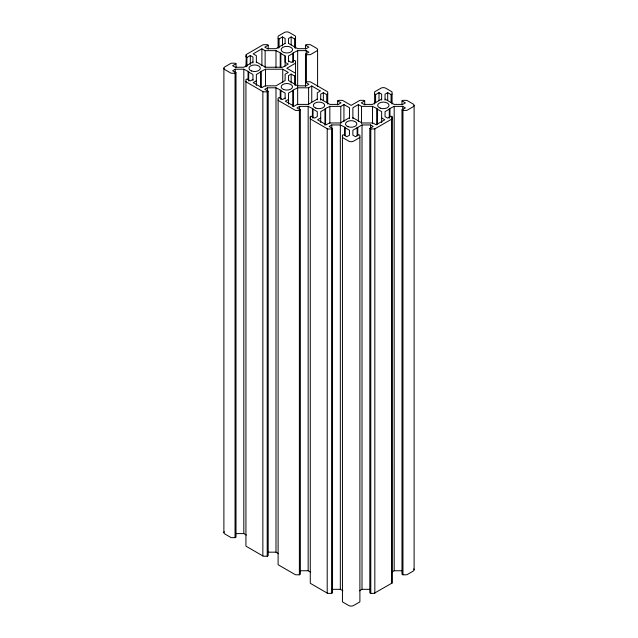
<?xml version="1.0" encoding="UTF-8"?>
<svg xmlns="http://www.w3.org/2000/svg" width="638" height="638" viewBox="0 0 638 638"><rect width="100%" height="100%" fill="white"/><g stroke="black" fill="none" stroke-linecap="round" stroke-linejoin="round"><path stroke-width="0.96" d="M280.872 53.464L285.122 55.921L285.122 62.253L288.232 64.079L282.746 67.245L265.496 67.245L256.356 61.974M310.283 116.706L310.283 118.596A1.396 0.805 0 0 0 310.626 119.123L327.374 128.796A1.396 0.805 0 0 0 328.291 128.996L331.561 128.996L332.534 128.429L332.534 592.814L331.561 593.372L328.291 593.372A1.396 0.805 0 0 1 327.374 593.18L310.626 583.499A1.396 0.805 0 0 1 310.283 582.972L310.283 116.706L311.256 116.148L314.654 118.11L317.293 116.587L317.293 111.642L313.051 109.194M327.717 104.026L327.717 92.175A1.396 0.805 0 0 0 327.374 91.649L310.618 81.975A1.396 0.805 0 0 0 309.701 81.776L306.439 81.776L305.466 82.342L308.864 84.304L306.232 85.827L297.667 85.827L288.536 80.547L288.536 75.611L291.167 74.088L294.573 76.05L295.546 75.483M345.222 127.767L349.464 130.216L349.464 135.2L346.833 136.684L343.427 134.722L342.454 135.28L342.454 137.17A1.388 0.805 0 0 0 342.861 137.736L348.763 141.142A3.413 1.97 0 0 0 353.588 141.142L359.489 137.736A1.388 0.805 0 0 0 359.896 137.17M389.284 109.202L385.049 111.642L385.049 116.626L387.689 118.11L391.086 116.148L392.067 116.706L392.083 583.036L374.051 593.372L370.79 593.372L369.809 592.814L369.809 128.429L373.214 126.468L370.574 124.944L362.017 124.944L352.878 130.216L352.878 135.2L355.518 136.684L358.923 134.722L359.896 135.28L359.896 601.546A1.388 0.805 0 0 1 359.489 602.112L353.588 605.526A3.413 1.97 0 0 1 348.763 605.526L342.861 602.12A1.388 0.805 0 0 1 342.454 601.546L342.454 135.28M245.933 66.878L246.34 54.461L263.159 44.748L267.21 44.628L268.191 45.186L268.191 49.174M369.809 128.429L370.79 128.996L374.833 128.876L391.852 119.051L392.067 116.706M236.02 67.748L236.02 63.76L232.615 65.73L235.255 67.245L243.812 67.245L252.951 61.974M245.933 56.91L246.914 57.476L250.311 55.514L252.951 57.029L252.951 63.01M280.872 67.421L280.872 53.098L275.983 50.641L265.129 50.641L261.891 48.823L253.206 53.839L256.356 55.705L256.356 62.683M268.191 45.186L264.786 47.148L267.426 48.671L275.983 48.671L285.122 43.4M278.104 38.336L279.077 38.902L282.482 36.932L285.122 38.455L285.122 43.44M248.7 81.01L248.7 71.671L243.812 69.223L235.255 69.223L232.615 70.738L236.012 72.708L236.012 537.084L235.039 537.651L231.777 537.651A1.388 0.805 0 0 1 230.789 537.411L224.895 534.006A3.413 1.97 0 0 1 224.249 531.741M295.546 38.336L294.573 38.894L291.167 36.932L288.536 38.455L288.536 43.44M236.02 63.76L235.039 63.202L231.777 63.202A1.388 0.805 0 0 0 230.796 63.433L224.895 66.838A3.413 1.97 0 0 0 224.895 69.63L230.789 73.035A1.388 0.805 0 0 0 231.777 73.266L235.039 73.266L236.012 72.708M305.466 49.174L305.466 45.186L306.439 44.628L309.701 44.628A1.396 0.805 0 0 1 310.618 44.82L316.584 48.265A3.413 1.97 0 0 1 316.584 51.056L310.69 54.461A1.388 0.805 0 0 1 309.709 54.693L306.439 54.693L305.466 54.134L308.864 52.164L306.232 50.641L297.667 50.641L292.77 53.09L292.77 62.444M260.591 72.046L256.356 74.494L256.356 85.452M260.591 86.999L260.591 71.663L265.496 69.223L282.746 69.223L288.272 72.413L285.122 74.231L285.122 80.547L275.983 85.827L265.049 85.827L261.891 87.645L253.206 82.629L256.356 80.811M292.77 53.472L288.536 55.921L288.536 61.894M252.951 79.439L250.311 80.954L246.914 78.992L245.933 79.559L245.933 545.825A1.396 0.805 0 0 0 246.276 546.351L263.031 556.025A1.396 0.805 0 0 0 263.949 556.224L267.21 556.224L268.191 555.658L268.191 91.282L264.786 89.32L267.426 87.797L275.983 87.797L280.872 90.245L280.872 99.584M245.933 81.441A1.396 0.805 0 0 0 246.276 81.967L263.031 91.649A1.396 0.805 0 0 0 263.949 91.84L267.21 91.84L268.191 91.282M292.77 90.62L288.536 93.068L288.536 104.034M292.77 106.57L292.77 90.237L297.667 87.797L308.609 87.797L311.759 85.971L320.451 90.987L317.293 92.813L317.293 99.783M285.122 98.013L282.482 99.536L279.085 97.574L278.104 98.132L278.104 564.399A1.396 0.805 0 0 0 278.447 564.925L295.203 574.607A1.396 0.805 0 0 0 296.112 574.798L299.381 574.798L300.362 574.24L300.362 109.856L296.965 107.894L299.597 106.371L308.162 106.371L313.051 108.819L313.051 118.158M288.536 99.384L285.377 101.203L294.062 106.219L297.22 104.401L308.162 104.401L317.293 99.121M327.717 94.057L326.744 94.623L323.346 92.662L320.707 94.185L320.707 100.158M278.104 100.014A1.396 0.805 0 0 0 278.447 100.549L295.203 110.222A1.396 0.805 0 0 0 296.112 110.422L299.381 110.422L300.362 109.856M337.638 104.903L337.638 100.916L338.619 100.349L341.88 100.349A1.396 0.805 0 0 1 342.789 100.549L351.163 105.374L359.473 100.581A1.507 0.869 0 0 1 360.462 100.349L363.732 100.349L364.705 100.916L364.705 104.903M324.941 109.202L320.707 111.642L320.707 122.608M324.941 125.144L324.941 108.811L329.838 106.371L340.78 106.371L343.938 104.544L349.464 107.742L349.464 118.708M320.707 117.958L317.549 119.777L326.241 124.793L329.391 122.974L340.333 122.974L349.464 117.703M377.393 124.139L377.393 108.819L372.504 106.371L361.531 106.371L358.373 104.568L352.878 107.742L352.878 118.708M364.705 100.916L361.307 102.877L363.947 104.401L372.504 104.401L381.644 99.121M374.626 94.057L375.599 94.623L379.004 92.662L381.644 94.185L381.644 100.158M345.222 135.742L345.222 127.393L340.333 124.944L331.768 124.944L329.136 126.468L332.534 128.429M392.067 94.057L391.086 94.623L387.689 92.662L385.049 94.185L385.049 100.158M401.988 104.903L401.988 100.916L402.961 100.349L406.223 100.349A1.396 0.805 0 0 1 407.14 100.549L413.105 103.994A3.413 1.97 0 0 1 413.105 106.777L407.204 110.183A1.388 0.805 0 0 1 406.223 110.422L402.961 110.422L401.98 109.856L401.98 574.24L402.961 574.798L406.223 574.798A1.388 0.805 0 0 0 407.204 574.567L413.105 571.162A3.413 1.97 0 0 0 413.751 568.897M389.284 118.166L389.284 108.811L394.188 106.371L402.745 106.371L405.385 107.894L401.98 109.856M359.473 590.796L362.017 589.329L370.574 589.329M391.644 572.214L394.188 570.755L401.796 570.755M236.204 533.599L243.812 533.599L246.364 535.075M267.426 552.173L275.983 552.173L278.535 553.648M300.546 570.755L308.162 570.755L310.706 572.222M331.768 589.329L340.333 589.329L342.877 590.796M305.466 45.186L308.864 47.148L306.232 48.671L297.667 48.671L288.536 43.4M401.988 100.916L405.385 102.877L402.745 104.401L394.188 104.401L385.049 99.121M377.393 109.194L381.644 111.642L381.644 122.608M288.536 60.857L291.167 62.38L294.573 60.419L295.546 60.985L295.546 85.452M337.638 100.916L341.035 102.877L338.403 104.401L329.838 104.401L320.707 99.121M352.878 117.703L362.017 122.974L372.871 122.974L376.109 124.793L384.794 119.777L381.644 117.91M248.7 72.038L252.951 74.494L252.951 80.476M280.872 90.62L285.122 93.068L285.122 99.049M414.11 105.382L414.11 569.766M402.961 110.422L402.961 574.798M402.745 106.371L402.745 110.358M394.188 106.371L394.188 570.755M392.067 104.026L392.067 92.175A1.396 0.805 0 0 0 391.724 91.649L385.759 88.203A3.429 1.978 0 0 0 380.91 88.203L375.016 91.601A1.515 0.869 0 0 0 374.626 92.175L374.626 104.026M391.852 119.051L391.852 583.427M391.086 94.623L391.086 102.598M389.954 108.811L389.954 116.786M387.689 92.662L387.689 100.629M379.004 92.662L379.004 100.629M376.755 108.819L376.755 124.769M375.599 94.623L375.599 102.598M374.833 128.876L374.833 593.26M372.504 106.371L372.504 123.309M370.79 128.996L370.79 593.372M370.574 124.944L370.574 128.932M362.017 124.944L362.017 589.329M361.531 106.371L361.531 123.309M358.373 104.568L358.373 121.515M357.774 127.393L357.774 135.36M357.12 127.393L357.113 135.742M344.576 127.393L344.576 135.368M343.938 104.544L343.938 121.491M340.78 106.371L340.78 123.309M340.333 124.944L340.333 589.329M331.768 124.944L331.768 128.932M331.561 128.996L331.561 593.372M329.838 106.371L329.838 123.309M327.206 128.693L327.206 593.077M326.744 94.623L326.744 102.598M325.603 108.811L325.603 124.761M323.346 92.662L323.346 100.629M317.588 49.66L317.588 86.529M312.405 108.819L312.405 117.791M311.759 85.971L311.759 101.92M308.609 87.797L308.609 104.736M308.162 106.371L308.162 570.755M306.439 54.693L306.439 82.597M306.232 50.641L306.232 53.632M305.466 54.134L305.466 86.329M299.597 106.371L299.597 110.358M299.381 110.422L299.381 574.798M297.667 50.641L297.667 86.521M297.667 87.797L297.667 104.736M295.546 48.297L295.546 36.446A1.396 0.805 0 0 0 295.203 35.919L289.237 32.474A3.413 1.97 0 0 0 284.412 32.474L278.511 35.888A1.388 0.805 0 0 0 278.104 36.454L278.104 48.305M294.573 38.894L294.573 47.866M294.573 76.05L294.573 85.013M293.432 53.09L293.432 62.061M293.432 90.237L293.432 106.187M291.167 36.932L291.167 44.907M291.167 74.088L291.167 83.052M285.122 55.921L285.122 66.24M282.746 69.223L282.746 82.174M282.482 36.932L282.482 45.904M280.234 53.098L280.234 67.046M280.234 90.245L280.234 98.22M279.077 38.902L279.077 47.866M275.983 50.641L275.983 67.588M275.983 87.797L275.983 552.173M267.426 87.797L267.426 91.776M267.21 91.84L267.21 556.224M265.496 69.223L265.496 86.162M265.129 50.641L265.129 67.588M262.856 91.545L262.856 555.929M261.891 48.823L261.891 65.762M261.261 71.663L261.261 87.605M250.311 55.514L250.311 64.478M248.054 71.671L248.054 79.646M246.914 57.476L246.914 66.44M246.037 54.716L246.037 56.71M243.812 69.223L243.812 533.599M235.255 69.223L235.255 73.203M235.039 73.266L235.039 537.651M223.89 68.234L223.89 532.618M295.546 73.601A1.396 0.805 0 0 0 295.203 73.067L286.829 68.234L295.139 63.433A1.388 0.805 0 0 0 295.546 62.867M292.515 49.66L292.491 49.931A5.686 3.286 0 0 1 287.299 52.93L285.353 52.834A5.686 3.286 0 0 1 282.801 47.34A5.686 3.286 0 0 1 292.324 48.807L292.515 49.66M348.013 126.691A5.686 3.286 0 0 0 356.849 124.171A5.686 3.286 0 0 0 348.659 121.013A5.686 3.286 0 0 0 348.013 126.691M380.184 108.117A5.686 3.286 0 0 0 389.021 105.597A5.686 3.286 0 0 0 380.83 102.439A5.686 3.286 0 0 0 380.184 108.117M283.671 89.535A5.686 3.286 0 0 0 292.499 87.023A5.686 3.286 0 0 0 284.309 83.865A5.686 3.286 0 0 0 283.671 89.535M315.842 108.117A5.686 3.286 0 0 0 324.678 105.597A5.686 3.286 0 0 0 316.488 102.439A5.686 3.286 0 0 0 315.842 108.117M251.492 70.962A5.686 3.286 0 0 0 260.328 68.449A5.686 3.286 0 0 0 252.138 65.291A5.686 3.286 0 0 0 251.492 70.962"/></g></svg>
